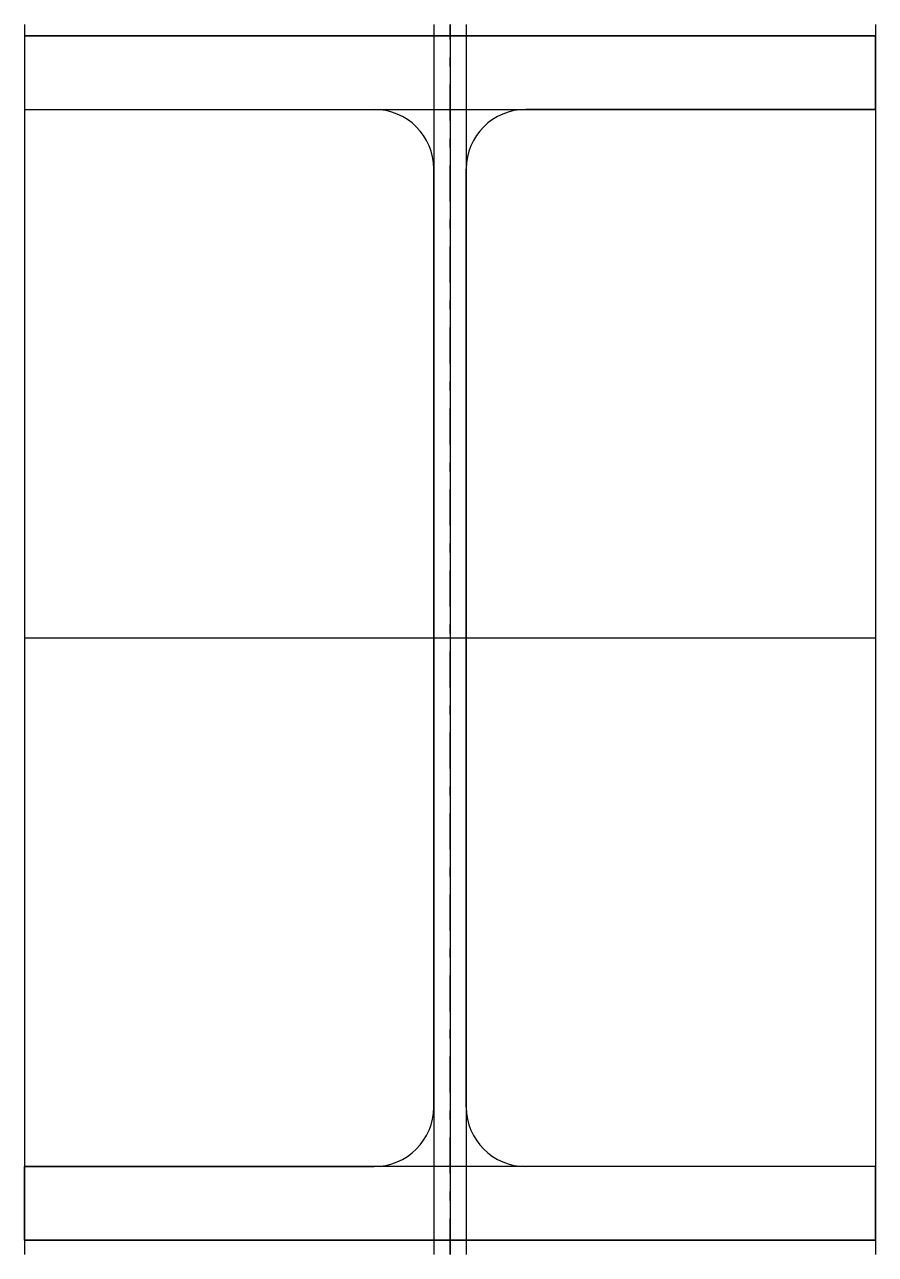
# Model space of a CAD drawing. Extents: x -150 to 150, y -218 to 216.
import ezdxf

# ---------------------------------------------------------------- set-up
doc = ezdxf.new("R2010")
doc.units = 0
doc.linetypes.add('CENTER', pattern=[28.575, 12.7, -6.35, 3.175, -6.35])
doc.layers.get('0').update_dxf_attribs({"linetype": 'CONTINUOUS'})

msp = doc.modelspace()

# ---------------------------------------------------------------- linework, layer by layer
at = {"linetype": 'CONTINUOUS'}
for p, q in [((-150, 216.42), (-150, -217.5)), ((-5.75, 216.42), (-5.75, -217.5)), ((0, 216.42), (0, -217.5)), ((5.75, 216.42), (5.75, -217.5)), ((150, 216.42), (150, -217.5)), ((-150, 212.5), (150, 212.5)), ((150, 212.5), (-150, 212.5)), ((-150, 212.5), (-150, 186.5)), ((150, 212.5), (-150, 212.5)), ((-150, 212.5), (-150, 186.5)), ((150, 186.5), (150, 212.5)), ((150, 212.5), (150, 186.5)), ((-150, 186.5), (150, 186.5)), ((-150, 186.5), (-26.75, 186.5)), ((-150, 186.5), (-26.75, 186.5)), ((26.75, 186.5), (150, 186.5)), ((150, 186.5), (26.75, 186.5)), ((-5.75, 165.5), (-5.75, -165.5)), ((-5.75, -165.5), (-5.75, 165.5)), ((5.75, -165.5), (5.75, 165.5)), ((5.75, -165.5), (5.75, 165.5)), ((-150, 0), (150, 0)), ((150, -186.5), (-150, -186.5)), ((-26.75, -186.5), (-150, -186.5)), ((-150, -186.5), (-150, -212.5)), ((-150, -212.5), (-150, -186.5)), ((-150, -186.5), (-26.75, -186.5)), ((150, -186.5), (26.75, -186.5)), ((150, -186.5), (26.75, -186.5)), ((150, -212.5), (150, -186.5)), ((150, -212.5), (150, -186.5)), ((150, -212.5), (-150, -212.5)), ((-150, -212.5), (150, -212.5)), ((150, -212.5), (-150, -212.5))]:
    msp.add_line(p, q, dxfattribs=at)
at = {"linetype": 'CENTER'}
for p, q in [((0, -217.5), (0, 216.42)), ((-150, 0), (150, 0))]:
    msp.add_line(p, q, dxfattribs=at)
at = {"linetype": 'CONTINUOUS'}
for centre, start, end in [((-26.75, 165.5), 0, 90), ((-26.75, 165.5), 0, 90), ((26.75, 165.5), 90, 180), ((26.75, 165.5), 90, 180), ((-26.75, -165.5), 270, 0), ((-26.75, -165.5), 270, 0), ((26.75, -165.5), 180, 270), ((26.75, -165.5), 180, 270)]:
    msp.add_arc(centre, 21, start, end, dxfattribs=at)

doc.saveas('drawing.dxf')
